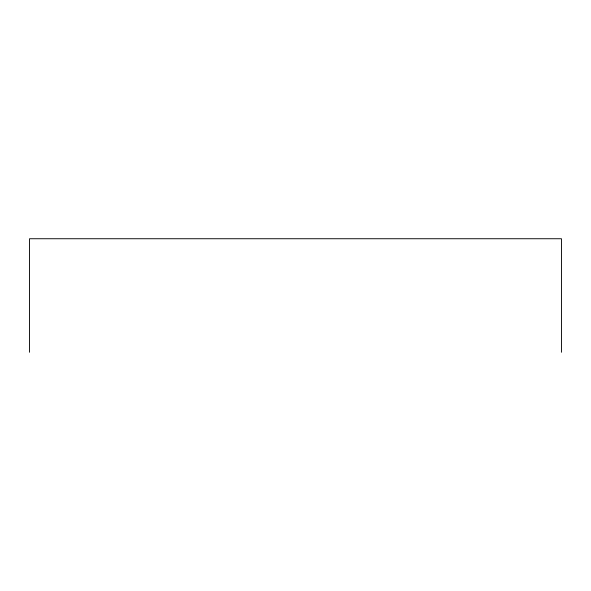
<?xml version="1.0" encoding="UTF-8"?>
<svg xmlns="http://www.w3.org/2000/svg" width="591" height="591" viewBox="0 0 591 591"><rect width="100%" height="100%" fill="white"/><g stroke="black" fill="none" stroke-linecap="round" stroke-linejoin="round"><path stroke-width="0.89" d="M561.45 352.266L561.45 238.734L29.55 238.734L29.55 352.266"/></g></svg>
